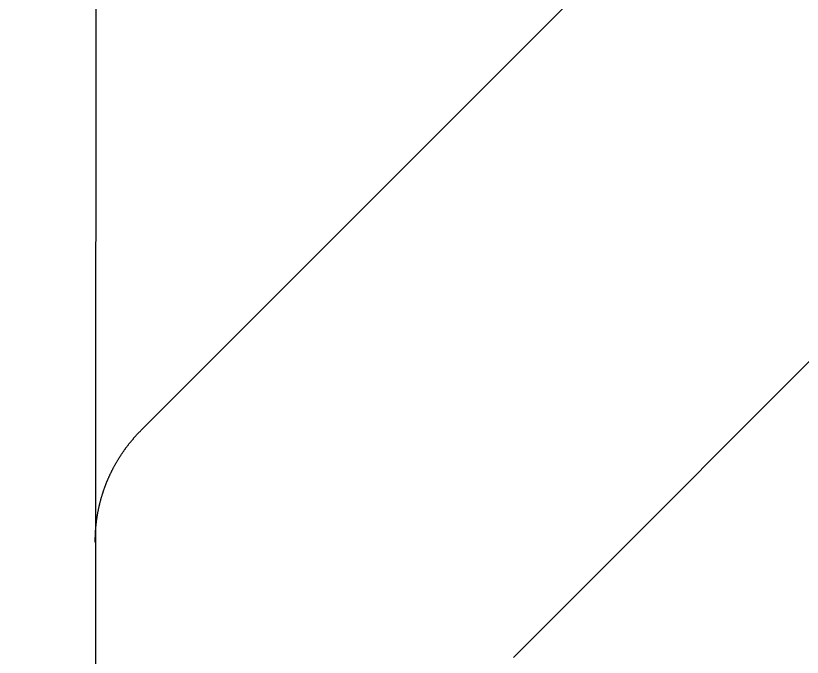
# Model space of a CAD drawing. Header units: millimetres. Extents: x 0 to 300, y 0 to 160.
# Drawn here: x 150.5 to 165.34, y 121.04 to 133.14 of the extents above; entities that cross this region are included whole.
import ezdxf

# ---------------------------------------------------------------- set-up
doc = ezdxf.new("R2010")
doc.units = ezdxf.units.MM
doc.header["$MEASUREMENT"] = 0
doc.layers.add('Layer 1', color=1, linetype='Continuous', true_color=0xff0000)

msp = doc.modelspace()

# ---------------------------------------------------------------- linework, layer by layer
at = {"layer": 'Layer 1'}
msp.add_lwpolyline([(152.006, 116.258), (152.027, 141.5), (152.001, 143.014, 0.315187), (149.546, 145.65), (101.475, 154.538, 0.316864), (97.289, 152.614), (95.465, 149.474)], format="xyb", dxfattribs=at)
for points in [[(152, 123.21), (152, 123.22), (152, 123.229), (152, 123.239), (152, 123.248), (152.001, 123.258), (152.001, 123.267), (152.001, 123.276), (152.001, 123.286), (152.001, 123.295), (152.002, 123.305), (152.002, 123.314), (152.002, 123.323), (152.003, 123.333), (152.003, 123.342), (152.003, 123.351), (152.004, 123.361), (152.004, 123.37), (152.005, 123.38), (152.005, 123.389), (152.006, 123.398), (152.006, 123.408), (152.007, 123.417), (152.008, 123.426), (152.008, 123.435), (152.009, 123.445), (152.01, 123.454), (152.01, 123.463), (152.011, 123.473), (152.012, 123.482), (152.013, 123.491), (152.014, 123.5), (152.014, 123.51), (152.015, 123.519), (152.016, 123.528), (152.017, 123.537), (152.018, 123.547), (152.019, 123.556), (152.02, 123.565), (152.021, 123.574), (152.022, 123.583), (152.024, 123.593), (152.025, 123.602), (152.026, 123.611), (152.027, 123.62), (152.028, 123.629), (152.03, 123.638), (152.031, 123.648), (152.032, 123.657), (152.034, 123.666), (152.035, 123.675), (152.036, 123.684), (152.038, 123.693), (152.039, 123.702), (152.041, 123.711), (152.042, 123.72), (152.044, 123.73), (152.045, 123.739), (152.047, 123.748), (152.049, 123.757), (152.05, 123.766), (152.052, 123.775), (152.054, 123.784), (152.055, 123.793), (152.057, 123.802), (152.059, 123.811), (152.061, 123.82), (152.063, 123.829), (152.064, 123.838), (152.066, 123.847), (152.068, 123.856), (152.07, 123.865), (152.072, 123.874), (152.074, 123.883), (152.076, 123.891), (152.078, 123.9), (152.08, 123.909), (152.082, 123.918), (152.085, 123.927), (152.087, 123.936), (152.089, 123.945), (152.091, 123.954), (152.093, 123.963), (152.096, 123.971), (152.098, 123.98), (152.1, 123.989), (152.103, 123.998), (152.105, 124.007), (152.107, 124.016), (152.11, 124.024), (152.112, 124.033), (152.115, 124.042), (152.117, 124.051), (152.12, 124.059), (152.122, 124.068), (152.125, 124.077), (152.128, 124.086), (152.13, 124.094), (152.133, 124.103), (152.136, 124.112), (152.138, 124.12), (152.141, 124.129), (152.144, 124.138), (152.147, 124.146), (152.149, 124.155), (152.152, 124.164), (152.155, 124.172), (152.158, 124.181), (152.161, 124.19), (152.164, 124.198), (152.167, 124.207), (152.17, 124.215), (152.173, 124.224), (152.176, 124.233), (152.179, 124.241), (152.182, 124.25), (152.185, 124.258), (152.189, 124.267), (152.192, 124.275), (152.195, 124.284), (152.198, 124.292), (152.202, 124.301), (152.205, 124.309), (152.208, 124.318), (152.212, 124.326), (152.215, 124.334), (152.218, 124.343), (152.222, 124.351), (152.225, 124.36), (152.229, 124.368), (152.232, 124.376), (152.236, 124.385), (152.239, 124.393), (152.243, 124.402), (152.247, 124.41), (152.25, 124.418), (152.254, 124.427), (152.258, 124.435), (152.261, 124.443), (152.265, 124.451), (152.269, 124.46), (152.273, 124.468), (152.277, 124.476), (152.28, 124.484), (152.284, 124.493), (152.288, 124.501), (152.292, 124.509), (152.296, 124.517), (152.3, 124.525), (152.304, 124.534), (152.308, 124.542), (152.312, 124.55), (152.316, 124.558), (152.32, 124.566), (152.324, 124.574), (152.329, 124.582), (152.333, 124.59), (152.337, 124.599), (152.341, 124.607), (152.345, 124.615), (152.35, 124.623), (152.354, 124.631), (152.358, 124.639), (152.363, 124.647), (152.367, 124.655), (152.372, 124.663), (152.376, 124.671), (152.381, 124.679), (152.385, 124.687), (152.39, 124.694), (152.394, 124.702), (152.399, 124.71), (152.403, 124.718), (152.408, 124.726), (152.413, 124.734), (152.417, 124.742), (152.422, 124.75), (152.427, 124.757), (152.431, 124.765), (152.436, 124.773), (152.441, 124.781), (152.446, 124.789), (152.451, 124.796), (152.455, 124.804), (152.46, 124.812), (152.465, 124.82), (152.47, 124.827), (152.475, 124.835), (152.48, 124.843), (152.485, 124.85), (152.49, 124.858), (152.495, 124.866), (152.5, 124.873), (152.506, 124.881), (152.511, 124.889), (152.516, 124.896), (152.521, 124.904), (152.526, 124.911), (152.532, 124.919), (152.537, 124.926), (152.542, 124.934), (152.547, 124.941), (152.553, 124.949), (152.558, 124.956), (152.564, 124.964), (152.569, 124.971), (152.574, 124.979), (152.58, 124.986), (152.585, 124.994), (152.591, 125.001), (152.596, 125.008), (152.602, 125.016), (152.608, 125.023), (152.613, 125.03), (152.619, 125.038), (152.625, 125.045), (152.63, 125.052), (152.636, 125.06), (152.642, 125.067), (152.648, 125.074), (152.653, 125.081), (152.659, 125.089), (152.665, 125.096), (152.671, 125.103), (152.677, 125.11), (152.683, 125.117), (152.689, 125.125), (152.695, 125.132), (152.701, 125.139), (152.707, 125.146), (152.713, 125.153), (152.719, 125.16), (152.725, 125.167), (152.731, 125.174), (152.737, 125.181), (152.743, 125.188), (152.749, 125.195), (152.756, 125.202), (152.762, 125.209), (152.768, 125.216), (152.774, 125.223), (152.781, 125.23), (152.787, 125.237), (152.793, 125.244), (152.8, 125.251), (152.806, 125.258), (152.812, 125.264), (152.819, 125.271), (152.825, 125.278), (152.832, 125.285), (152.838, 125.292), (152.845, 125.298), (152.852, 125.305), (152.858, 125.312), (152.865, 125.319), (152.871, 125.325), (152.878, 125.332), (161.261, 133.721)], [(166.92, 128.066), (159.951, 121.092), (159.944, 121.085), (159.937, 121.079), (159.931, 121.072), (159.924, 121.065), (159.918, 121.058), (159.911, 121.052), (159.905, 121.045), (159.898, 121.038), (159.892, 121.031)]]:
    msp.add_lwpolyline(points, dxfattribs=at)

doc.saveas('drawing.dxf')
